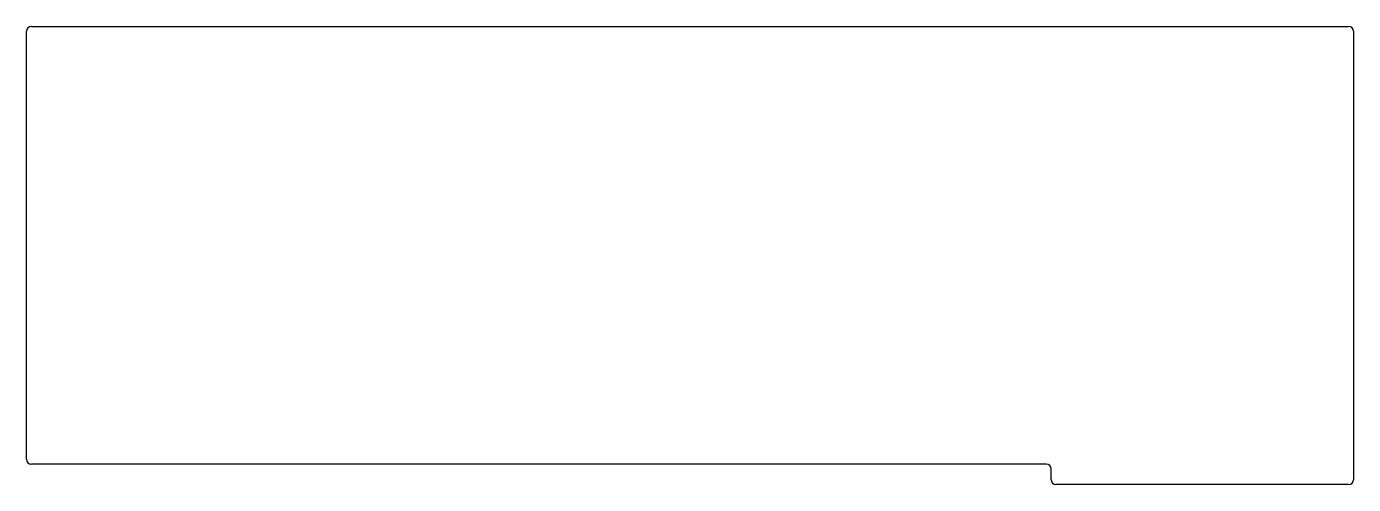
# Model space of a CAD drawing. Header units: millimetres. Extents: x 65 to 342, y -186 to -90.
import ezdxf

# ---------------------------------------------------------------- set-up
doc = ezdxf.new("R2010")
doc.units = ezdxf.units.MM

msp = doc.modelspace()

# ---------------------------------------------------------------- linework, layer by layer
for p, q in [((66, -90.5), (340.5, -90.5)), ((65, -180.75), (65, -91.5)), ((341.5, -91.5), (341.5, -185)), ((277.5, -181.75), (66, -181.75)), ((278.5, -185), (278.5, -182.75)), ((340.5, -186), (279.5, -186))]:
    msp.add_line(p, q)
for centre, start, end in [((66, -91.5), 90, 180), ((340.5, -91.5), 0, 90), ((66, -180.75), 180, 270), ((277.5, -182.75), 0, 90), ((279.5, -185), 180, 270), ((340.5, -185), 270, 0)]:
    msp.add_arc(centre, 1, start, end)

doc.saveas('drawing.dxf')
